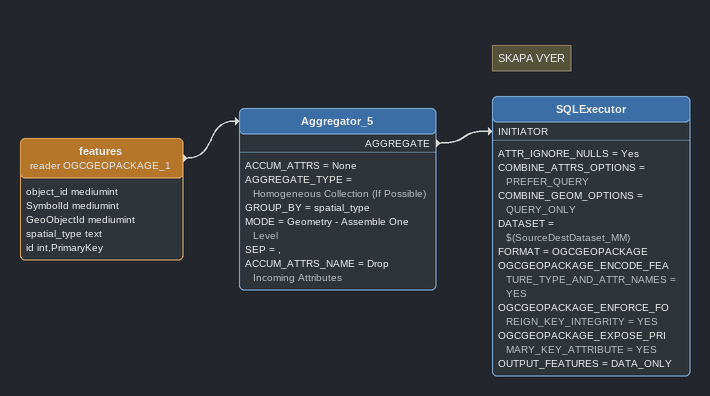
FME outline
features (reader OGCGEOPACKAGE_1)
    attributes: object_id mediumint, SymbolId mediumint, GeoObjectId mediumint, spatial_type text, id int,PrimaryKey
    -> Aggregator_5
Aggregator_5
    ACCUM_ATTRS = None
    AGGREGATE_TYPE = Homogeneous Collection (If Possible)
    GROUP_BY = spatial_type
    MODE = Geometry - Assemble One Level
    SEP = ,
    ACCUM_ATTRS_NAME = Drop Incoming Attributes
    AGGREGATE -> SQLExecutor [INITIATOR]
Note: SKAPA VYER
SQLExecutor
    ATTR_IGNORE_NULLS = Yes
    COMBINE_ATTRS_OPTIONS = PREFER_QUERY
    COMBINE_GEOM_OPTIONS = QUERY_ONLY
    DATASET = $(SourceDestDataset_MM)
    FORMAT = OGCGEOPACKAGE
    OGCGEOPACKAGE_ENCODE_FEATURE_TYPE_AND_ATTR_NAMES = YES
    OGCGEOPACKAGE_ENFORCE_FOREIGN_KEY_INTEGRITY = YES
    OGCGEOPACKAGE_EXPOSE_PRIMARY_KEY_ATTRIBUTE = YES
    OUTPUT_FEATURES = DATA_ONLY
